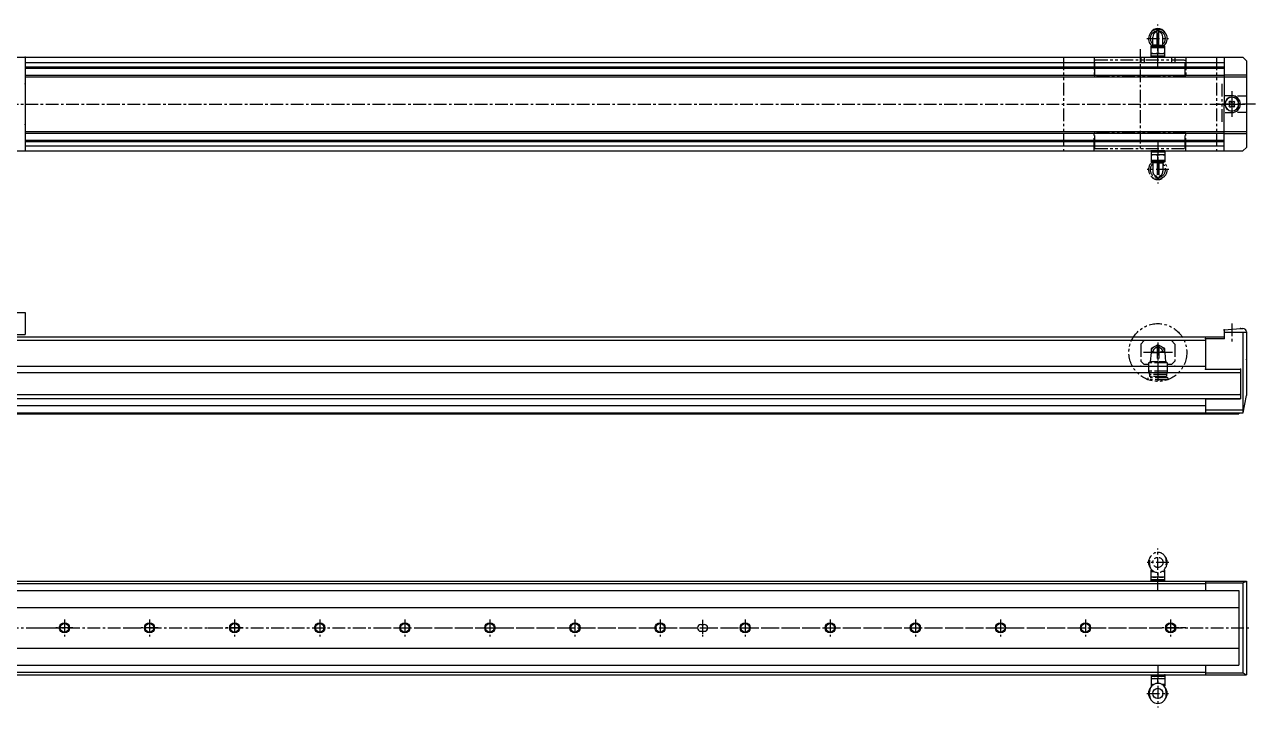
# Model space of a CAD drawing. Extents: x -754 to 410, y 75 to 509.
# Drawn here: x -313 to 410, y 107 to 509 of the extents above; entities that cross this region are included whole.
import ezdxf

# ---------------------------------------------------------------- set-up
doc = ezdxf.new("R2010")
doc.units = 0
for name, pattern in [('CENTER', [12, 7.5, -1.5, 1.5, -1.5]), ('CONTINOUS', [0]), ('PHANTOM', [15, 7.5, -1.5, 1.5, -1.5, 1.5, -1.5])]:
    doc.linetypes.add(name, pattern=pattern)
doc.layers.get('0').update_dxf_attribs({"linetype": 'CONTINUOUS'})
doc.layers.add('CENTER', color=1, linetype='CENTER')

msp = doc.modelspace()

# ---------------------------------------------------------------- linework, layer by layer
at = {"color": 7, "linetype": 'CONTINOUS'}
for p, q in [((349.98, 496.36), (349.98, 501.19)), ((352.48, 495.79), (352.48, 505.76)), ((353.48, 495.79), (353.48, 505.76)), ((355.98, 496.36), (355.98, 501.19)), ((348.98, 495.79), (349.98, 496.36)), ((348.98, 495.79), (356.98, 495.79)), ((348.98, 489.29), (348.98, 495.79)), ((348.98, 494.99), (356.98, 494.99)), ((352.48, 496.36), (349.98, 496.36)), ((352.98, 494.63), (352.98, 491.94)), ((353.48, 496.36), (355.98, 496.36)), ((356.98, 495.79), (355.98, 496.36)), ((356.98, 489.29), (356.98, 495.79)), ((-561.02, 489.29), (391.98, 489.29)), ((-330.52, 489.29), (-312.52, 489.29)), ((-312.52, 489.29), (-312.52, 434.29)), ((-312.52, 486.29), (391.98, 486.29)), ((342.98, 489.29), (342.98, 486.29)), ((344.98, 489.29), (344.98, 486.29)), ((348.98, 491.59), (356.98, 491.59)), ((348.98, 490.09), (356.98, 490.09)), ((348.98, 489.29), (356.98, 489.29)), ((360.98, 489.29), (360.98, 486.29)), ((362.98, 489.29), (362.98, 486.29)), ((391.98, 489.29), (391.98, 461.79)), ((391.98, 489.29), (402.98, 489.29)), ((404.98, 487.29), (402.98, 489.29)), ((404.98, 487.29), (404.98, 436.29)), ((-312.52, 483.69), (391.98, 483.69)), ((-312.52, 483.29), (391.98, 483.29)), ((-312.52, 482.88), (391.98, 482.88)), ((-312.52, 478.79), (391.98, 478.79)), ((-312.52, 477.79), (391.98, 477.79)), ((391.98, 478.99), (404.98, 478.99)), ((391.98, 477.79), (404.98, 477.79)), ((392.49, 466.79), (396.48, 466.79)), ((395.32, 463.6), (394.67, 462.95)), ((394.67, 462.95), (395.17, 462.45)), ((395.82, 463.1), (395.32, 463.6)), ((397.64, 463.6), (397.15, 463.1)), ((398.29, 462.95), (397.64, 463.6)), ((397.8, 462.45), (398.29, 462.95)), ((399.8, 466.59), (404.98, 466.59)), ((391.98, 434.29), (391.98, 461.79)), ((392.49, 456.79), (396.48, 456.79)), ((395.17, 461.12), (394.67, 460.63)), ((394.67, 460.63), (395.32, 459.98)), ((395.32, 459.98), (395.82, 460.47)), ((397.15, 460.47), (397.64, 459.98)), ((397.64, 459.98), (398.29, 460.63)), ((398.29, 460.63), (397.8, 461.12)), ((399.8, 456.98), (404.98, 456.98)), ((-312.81, 444.79), (391.98, 444.79)), ((-312.52, 445.79), (391.98, 445.79)), ((391.98, 445.79), (404.98, 445.79)), ((391.98, 444.59), (404.98, 444.59)), ((-561.02, 434.29), (391.98, 434.29)), ((-330.52, 434.29), (-312.52, 434.29)), ((-312.52, 440.69), (391.98, 440.69)), ((-312.52, 440.29), (391.98, 440.29)), ((-312.52, 439.88), (391.98, 439.88)), ((-312.52, 437.29), (391.98, 437.29)), ((391.98, 434.29), (402.98, 434.29)), ((404.98, 436.29), (402.98, 434.29)), ((-331.02, 339.29), (-312.52, 339.29)), ((-312.52, 339.29), (-312.52, 326.29)), ((-402.52, 326.29), (-312.52, 326.29)), ((391.98, 329.06), (401.48, 329.89)), ((391.98, 329.01), (391.98, 324.09)), ((391.98, 327.79), (404.98, 327.79)), ((401.48, 329.89), (402.98, 329.89)), ((402.98, 327.79), (402.98, 280.29)), ((404.98, 327.89), (404.98, 290.63)), ((-555.02, 325.09), (391.98, 325.09)), ((-555.02, 323.09), (380.98, 323.09)), ((380.98, 324.09), (391.98, 324.09)), ((380.98, 324.09), (380.98, 306.09)), ((-575.02, 303.96), (401.48, 303.96)), ((-555.02, 307.79), (380.98, 307.79)), ((380.98, 306.09), (401.48, 306.09)), ((401.48, 306.09), (401.48, 291.29)), ((-575.02, 291.12), (401.48, 291.12)), ((401.48, 291.29), (401.48, 288.59)), ((403.16, 280.29), (404.98, 290.63)), ((-575.02, 288.79), (401.48, 288.79)), ((-555.02, 284.62), (380.98, 284.62)), ((380.98, 288.59), (380.98, 280.29)), ((380.98, 288.59), (401.48, 288.59)), ((380.98, 282.18), (402.98, 282.18)), ((-555.02, 280.29), (380.98, 280.29)), ((-463.52, 279.79), (-277.93, 279.79)), ((-302.05, 279.79), (400.48, 279.79)), ((380.98, 280.29), (403.16, 280.29)), ((400.48, 280.29), (400.48, 279.79)), ((400.48, 280.29), (402.16, 280.29)), ((-581.02, 181.46), (404.98, 181.46)), ((380.98, 181.46), (380.98, 175.96)), ((402.98, 180.46), (404.98, 181.46)), ((404.98, 181.46), (404.98, 126.46)), ((-571.02, 175.96), (400.48, 175.96)), ((-556.02, 179.96), (380.98, 179.96)), ((380.98, 180.46), (402.98, 180.46)), ((400.48, 175.96), (400.48, 131.96)), ((402.98, 180.46), (402.98, 127.46)), ((-571.02, 165.96), (400.48, 165.96)), ((-571.02, 141.96), (400.48, 141.96)), ((-571.02, 131.96), (400.48, 131.96)), ((380.98, 131.96), (380.98, 126.46)), ((-581.02, 126.46), (404.98, 126.46)), ((-556.02, 127.96), (380.98, 127.96)), ((348.98, 126.46), (356.98, 126.46)), ((348.98, 126.46), (348.98, 119.96)), ((348.98, 125.66), (356.98, 125.66)), ((348.98, 124.16), (356.98, 124.16)), ((352.98, 121.36), (352.98, 123.8)), ((356.98, 126.46), (356.98, 119.96)), ((380.98, 127.46), (402.98, 127.46)), ((402.98, 127.46), (404.98, 126.46)), ((348.08, 114.46), (348.08, 116.46)), ((348.98, 120.76), (350.63, 120.76)), ((348.98, 119.96), (349.55, 119.96)), ((348.98, 119.96), (349.35, 119.75)), ((356.98, 120.76), (355.33, 120.76)), ((356.98, 119.96), (356.41, 119.96)), ((356.98, 119.96), (356.61, 119.75)), ((357.88, 114.46), (357.88, 116.46))]:
    msp.add_line(p, q, dxfattribs=at)
at = {"color": 3, "linetype": 'PHANTOM'}
for p, q in [((297.48, 489.29), (297.48, 434.29)), ((315.48, 489.29), (315.48, 478.29)), ((315.98, 487.79), (368.98, 487.79)), ((315.98, 478.18), (315.98, 487.79)), ((368.98, 478.3), (368.98, 487.79)), ((369.48, 489.29), (369.48, 478.29)), ((387.48, 489.29), (387.48, 434.29)), ((369.48, 478.29), (315.48, 478.29)), ((315.98, 478.79), (368.98, 478.79)), ((390.48, 473.79), (390.48, 449.79)), ((315.48, 434.29), (315.48, 445.29)), ((369.48, 445.29), (315.48, 445.29)), ((315.98, 435.79), (315.98, 445.29)), ((315.98, 444.79), (368.98, 444.79)), ((368.98, 435.79), (368.98, 445.29)), ((369.48, 434.29), (369.48, 445.29)), ((315.98, 435.79), (368.98, 435.79)), ((356.98, 434.29), (348.98, 434.29)), ((348.98, 434.29), (348.98, 427.79)), ((356.98, 434.29), (356.98, 427.79)), ((356.98, 433.49), (348.98, 433.49)), ((356.98, 431.99), (348.98, 431.99)), ((356.98, 428.59), (348.98, 428.59)), ((348.98, 427.79), (349.98, 427.21)), ((356.98, 427.79), (348.98, 427.79)), ((352.48, 427.21), (349.98, 427.21)), ((349.98, 427.21), (349.98, 422.38)), ((352.48, 427.79), (352.48, 417.81)), ((352.98, 428.94), (352.98, 431.63)), ((353.48, 427.79), (353.48, 417.81)), ((353.48, 427.21), (355.98, 427.21)), ((356.98, 427.79), (355.98, 427.21)), ((355.98, 427.21), (355.98, 422.38)), ((344.98, 322.79), (342.98, 320.79)), ((342.98, 320.79), (342.98, 310.79)), ((360.98, 322.79), (344.98, 322.79)), ((352.98, 320.41), (348.98, 318.1)), ((352.48, 319.76), (352.48, 309.79)), ((356.98, 318.1), (352.98, 320.41)), ((353.48, 319.76), (353.48, 309.79)), ((362.98, 320.79), (360.98, 322.79)), ((362.98, 320.79), (362.98, 310.79)), ((348.98, 315.79), (348.48, 310.36)), ((348.98, 318.1), (348.98, 315.79)), ((350.04, 316.4), (348.98, 315.79)), ((348.98, 315.79), (352.48, 315.79)), ((350.04, 316.4), (352.48, 315.89)), ((355.92, 316.4), (353.48, 315.89)), ((355.92, 316.4), (356.98, 315.79)), ((356.98, 315.79), (356.98, 318.1)), ((356.98, 315.79), (357.48, 310.36)), ((344.98, 308.79), (342.98, 310.79)), ((347.48, 308.79), (344.98, 308.79)), ((347.48, 309.79), (348.48, 310.36)), ((358.48, 309.79), (347.48, 309.79)), ((347.48, 309.79), (347.48, 304.79)), ((358.48, 304.79), (347.48, 304.79)), ((347.48, 304.79), (347.98, 302.79)), ((352.48, 310.36), (348.48, 310.36)), ((357.48, 310.36), (353.48, 310.36)), ((358.48, 309.79), (357.48, 310.36)), ((358.48, 304.79), (357.98, 302.79)), ((358.48, 309.79), (358.48, 304.79)), ((360.98, 308.79), (358.48, 308.79)), ((360.98, 308.79), (362.98, 310.79)), ((358.88, 300.99), (347.08, 300.99)), ((347.08, 300.99), (347.08, 299.79)), ((358.88, 299.79), (347.08, 299.79)), ((347.98, 302.79), (347.98, 301.79)), ((357.98, 302.79), (347.98, 302.79)), ((357.98, 301.79), (347.98, 301.79)), ((349.48, 301.79), (349.48, 300.99)), ((356.48, 301.79), (356.48, 300.99)), ((357.98, 302.79), (357.98, 301.79)), ((358.88, 300.99), (358.88, 299.79)), ((348.08, 193.46), (348.08, 191.46)), ((348.98, 187.96), (349.35, 188.17)), ((356.98, 187.96), (356.61, 188.17)), ((357.88, 193.46), (357.88, 191.46)), ((348.98, 181.46), (348.98, 187.96)), ((348.98, 187.96), (349.55, 187.96)), ((348.98, 187.16), (350.63, 187.16)), ((356.98, 183.76), (348.98, 183.76)), ((356.98, 182.26), (348.98, 182.26)), ((356.98, 181.46), (348.98, 181.46)), ((352.98, 186.56), (352.98, 184.12)), ((356.98, 187.16), (355.33, 187.16)), ((356.98, 187.96), (356.41, 187.96)), ((356.98, 181.46), (356.98, 187.96))]:
    msp.add_line(p, q, dxfattribs=at)
at = {"color": 7, "linetype": 'CONTINUOUS'}
for p, q in [((84.48, 155.96), (86.48, 155.96)), ((84.48, 151.96), (86.48, 151.96))]:
    msp.add_line(p, q, dxfattribs=at)
at = {"color": 7, "linetype": 'CENTER'}
for p, q in [((85.48, 158.71), (85.48, 148.96)), ((85.48, 157.83), (85.48, 150.27))]:
    msp.add_line(p, q, dxfattribs=at)
at = {"color": 3, "linetype": 'PHANTOM'}
for centre, radius in [((352.98, 315.79), 17), ((352.98, 192.46), 3)]:
    msp.add_circle(centre, radius, dxfattribs=at)
at = {"color": 7, "linetype": 'CONTINOUS'}
for centre, radius in [((-289.52, 153.96), 3), ((-289.52, 153.96), 2.5), ((-239.52, 153.96), 3), ((-239.52, 153.96), 2.5), ((-189.52, 153.96), 3), ((-189.52, 153.96), 2.5), ((-139.52, 153.96), 3), ((-139.52, 153.96), 2.5), ((-89.52, 153.96), 3), ((-89.52, 153.96), 2.5), ((-39.52, 153.96), 3), ((-39.52, 153.96), 2.5), ((10.48, 153.96), 3), ((10.48, 153.96), 2.5), ((60.48, 153.96), 3), ((60.48, 153.96), 2.5), ((110.48, 153.96), 3), ((110.48, 153.96), 2.5), ((160.48, 153.96), 3), ((160.48, 153.96), 2.5), ((210.48, 153.96), 3), ((210.48, 153.96), 2.5), ((260.48, 153.96), 3), ((260.48, 153.96), 2.5), ((310.48, 153.96), 3), ((310.48, 153.96), 2.5), ((360.48, 153.96), 3), ((360.48, 153.96), 2.5), ((352.98, 115.46), 3)]:
    msp.add_circle(centre, radius, dxfattribs=at)
for centre, radius, start, end in [((352.98, 500.29), 5.5, 309.82252, 230.17746), ((352.98, 500.29), 4.5, 96.37938, 228.18969), ((352.98, 501.29), 4.9, 32.3231, 147.67682), ((352.98, 501.19), 3, 99.5941, 180.00003), ((352.98, 500.29), 4.5, 311.81031, 83.62063), ((352.98, 501.19), 3, 0, 80.40593), ((350.98, 489.21), 5.78, 69.74381, 110.25606), ((350.98, 497.36), 5.78, 249.74386, 290.25611), ((354.98, 489.21), 5.78, 69.74387, 110.25611), ((354.98, 497.36), 5.78, 249.74386, 290.25611), ((396.48, 461.79), 4.15, 0, 359.99971), ((396.48, 461.79), 4, 0, 359.99971), ((396.48, 463.77), 0.94, 225.00005, 315.00004), ((396.48, 461.79), 5, 270, 90), ((394.5, 461.79), 0.94, 315.00004, 45.00002), ((396.48, 459.81), 0.94, 45.00002, 135.00005), ((398.46, 461.79), 0.94, 135.00005, 225.00009), ((402.98, 327.89), 2, 0, 90), ((350.98, 118.39), 5.78, 69.74389, 110.25614), ((354.98, 118.39), 5.78, 69.74389, 110.25614), ((352.98, 115.46), 5.5, 138.8389, 221.16112), ((352.98, 116.46), 4.9, 0, 180.00002), ((350.98, 126.54), 5.78, 249.74394, 266.70601), ((354.98, 126.54), 5.78, 273.29405, 290.25612), ((352.98, 115.46), 5.5, 318.83896, 41.16118), ((352.98, 114.46), 4.9, 180.00004, 0)]:
    msp.add_arc(centre, radius, start, end, dxfattribs=at)
at = {"color": 3, "linetype": 'PHANTOM'}
for centre, radius, start, end in [((352.98, 423.29), 5.5, 129.82252, 50.17746), ((350.98, 426.21), 5.78, 69.74386, 110.25611), ((350.98, 434.36), 5.78, 249.74387, 290.25611), ((354.98, 426.21), 5.78, 69.74386, 110.25611), ((354.98, 434.36), 5.78, 249.74381, 290.25606), ((352.98, 423.29), 4.5, 131.81031, 263.62063), ((352.98, 422.29), 4.9, 212.3231, 327.67682), ((352.98, 422.38), 3, 180, 260.40593), ((352.98, 423.29), 4.5, 276.37938, 48.18969), ((352.98, 422.38), 3, 279.5941, 0.00003), ((352.98, 315.79), 4, 0.00015, 180.00014), ((352.98, 315.79), 3, 99.59399, 168.18958), ((352.98, 315.79), 3, 11.81037, 80.40595), ((352.98, 192.46), 5.5, 138.83896, 221.16118), ((352.98, 193.46), 4.9, 0.00004, 180), ((352.98, 192.46), 5.5, 318.8389, 41.16112), ((352.98, 191.46), 4.9, 180.00005, 0.00002), ((350.98, 181.39), 5.78, 93.29405, 110.25612), ((350.98, 189.54), 5.78, 249.74389, 290.25614), ((354.98, 189.54), 5.78, 249.74389, 290.25614), ((354.98, 181.39), 5.78, 69.74394, 86.70601)]:
    msp.add_arc(centre, radius, start, end, dxfattribs=at)
at = {"color": 7, "linetype": 'CONTINUOUS'}
for centre, start, end in [((84.48, 153.96), 90, 270), ((86.48, 153.96), 270, 90)]:
    msp.add_arc(centre, 2, start, end, dxfattribs=at)
at = {"color": 7, "linetype": 'CONTINOUS'}
for p in [(-312.52, 489.29), (352.98, 489.29), (352.98, 489.29), (356.98, 489.29), (-312.52, 473.79), (391.98, 461.79), (396.48, 461.79), (396.48, 461.79), (396.48, 461.79), (404.98, 461.79), (404.98, 461.79), (-312.52, 449.79), (-312.52, 434.29), (348.98, 434.29), (352.98, 434.29), (352.98, 434.29), (352.98, 434.29), (391.98, 434.29), (391.98, 329.06), (391.98, 329.01), (401.48, 329.89), (380.98, 324.09), (391.98, 324.09), (352.98, 315.79), (352.98, 315.79), (404.98, 311.79), (404.98, 311.79), (342.98, 307.79), (362.98, 307.79), (380.98, 306.09), (401.48, 306.09), (352.98, 299.79), (401.48, 291.29), (348.98, 181.46), (352.98, 181.46), (352.98, 181.46), (352.98, 126.46), (352.98, 126.46), (352.98, 126.46), (356.98, 126.46)]:
    msp.add_point(p, dxfattribs=at)
at = {"layer": 'CENTER', "color": 1, "linetype": 'CENTER'}
for p, q in [((352.98, 483.93), (352.98, 508.51)), ((346.53, 500.29), (359.31, 500.29)), ((342.48, 494.17), (342.48, 433.95)), ((396.48, 469.33), (396.48, 454.25)), ((396.48, 469.33), (396.48, 454.25)), ((396.48, 467.79), (396.48, 455.79)), ((396.48, 466.79), (396.48, 456.79)), ((-636.04, 461.79), (-312.52, 461.79)), ((-312.52, 461.79), (404.25, 461.79)), ((410.27, 461.79), (387.14, 461.79)), ((388.94, 461.79), (404.02, 461.79)), ((388.94, 461.79), (404.02, 461.79)), ((390.48, 461.79), (402.48, 461.79)), ((352.98, 439.65), (352.98, 415.06)), ((359.44, 423.29), (346.65, 423.29)), ((396.48, 332.83), (396.48, 321.17)), ((352.98, 321.61), (352.98, 297.8)), ((361.48, 315.79), (344.48, 315.79)), ((358.65, 315.79), (347.89, 315.79)), ((352.98, 176.1), (352.98, 200.69)), ((359.44, 192.46), (346.65, 192.46)), ((-635.99, 153.96), (406.87, 153.96)), ((-305.08, 153.96), (-296.2, 153.96)), ((-284.52, 153.96), (-294.52, 153.96)), ((-289.52, 158.96), (-289.52, 148.96)), ((-255.08, 153.96), (-246.2, 153.96)), ((-234.52, 153.96), (-244.52, 153.96)), ((-239.52, 158.96), (-239.52, 148.96)), ((-205.08, 153.96), (-196.2, 153.96)), ((-184.52, 153.96), (-194.52, 153.96)), ((-189.52, 158.96), (-189.52, 148.96)), ((-139.52, 158.96), (-139.52, 148.96)), ((-105.08, 153.96), (353.8, 153.96)), ((-89.52, 158.96), (-89.52, 148.96)), ((-39.52, 158.96), (-39.52, 148.96)), ((10.48, 158.96), (10.48, 148.96)), ((60.48, 158.96), (60.48, 148.96)), ((110.48, 158.96), (110.48, 148.96)), ((160.48, 158.96), (160.48, 148.96)), ((210.48, 158.96), (210.48, 148.96)), ((260.48, 158.96), (260.48, 148.96)), ((310.48, 158.96), (310.48, 148.96)), ((365.48, 153.96), (355.48, 153.96)), ((357.42, 153.96), (366.3, 153.96)), ((360.48, 158.96), (360.48, 148.96)), ((369.42, 153.96), (366.3, 153.96)), ((369.42, 153.96), (366.3, 153.96)), ((352.98, 131.82), (352.98, 107.24)), ((346.53, 115.46), (359.31, 115.46))]:
    msp.add_line(p, q, dxfattribs=at)

doc.saveas('drawing.dxf')
